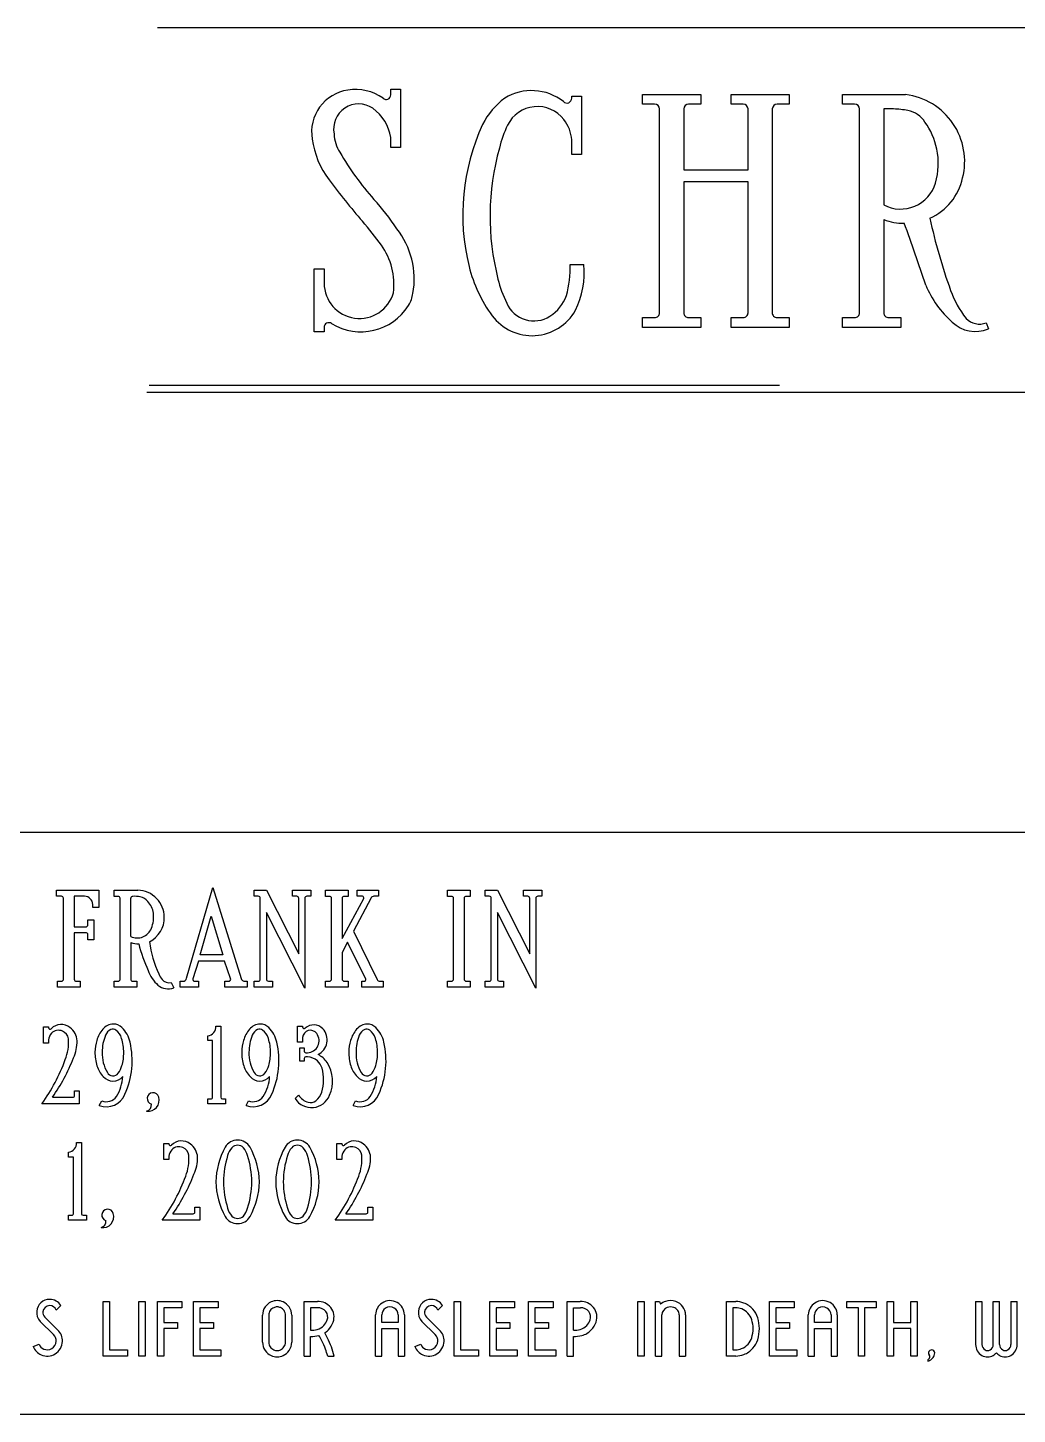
# Model space of a CAD drawing. Header units: metres. Extents: x -210 to 27, y -20 to 71.
# Drawn here: x -126.83 to -114.09, y 50 to 67.86 of the extents above; entities that cross this region are included whole.
import ezdxf

# ---------------------------------------------------------------- set-up
doc = ezdxf.new("R2010")
doc.units = ezdxf.units.M

msp = doc.modelspace()

# ---------------------------------------------------------------- linework, layer by layer
at = {"layer": 'MCD_Layer_0'}
for p, q in [((-103.681396, 67.860748), (-125.157806, 67.860748)), ((-122.154602, 66.9949), (-122.154602, 67.069)), ((-122.154602, 67.069), (-122.028602, 67.069)), ((-122.028602, 67.069), (-122.028602, 66.319)), ((-118.911668, 67), (-118.161668, 67)), ((-118.911668, 66.874), (-118.911668, 67)), ((-118.161668, 67), (-118.161668, 66.874)), ((-117.771668, 66.874), (-117.771668, 67)), ((-117.771668, 67), (-117.021668, 67)), ((-117.021668, 67), (-117.021668, 66.874)), ((-116.335698, 67), (-115.522698, 67)), ((-116.335698, 66.874), (-116.335698, 67)), ((-119.822398, 66.9535), (-119.822398, 66.9775)), ((-119.822398, 66.9775), (-119.699398, 66.9775)), ((-119.699398, 66.9775), (-119.699398, 66.2275)), ((-118.755668, 66.874), (-118.911668, 66.874)), ((-118.692668, 64.189), (-118.692668, 66.814)), ((-118.380668, 66.814), (-118.380668, 66.031)), ((-118.287668, 66.874), (-118.317668, 66.874)), ((-118.161668, 66.874), (-118.287668, 66.874)), ((-117.615668, 66.874), (-117.771668, 66.874)), ((-117.552668, 66.031), (-117.552668, 66.814)), ((-117.240668, 66.814), (-117.240668, 64.189)), ((-117.144668, 66.874), (-117.177668, 66.874)), ((-117.021668, 66.874), (-117.144668, 66.874)), ((-116.179698, 66.874), (-116.335698, 66.874)), ((-116.116698, 64.189), (-116.116698, 66.814)), ((-115.804698, 66.814), (-115.804698, 65.578)), ((-115.678698, 66.814), (-115.804698, 66.814)), ((-122.154602, 66.319), (-122.154602, 66.445)), ((-122.028602, 66.319), (-122.154602, 66.319)), ((-119.822398, 66.2275), (-119.822398, 66.4165)), ((-119.699398, 66.2275), (-119.822398, 66.2275)), ((-118.380668, 66.031), (-117.552668, 66.031)), ((-118.380668, 65.875), (-118.380668, 64.189)), ((-117.552668, 65.875), (-118.380668, 65.875)), ((-117.552668, 64.189), (-117.552668, 65.875)), ((-115.804698, 65.392), (-115.804698, 64.189)), ((-123.138602, 64.756), (-123.012602, 64.756)), ((-123.138602, 63.943), (-123.138602, 64.756)), ((-123.012602, 64.756), (-123.012602, 64.57)), ((-119.843397, 64.8115), (-119.666398, 64.8115)), ((-118.911668, 64.126), (-118.755668, 64.126)), ((-118.911668, 64), (-118.911668, 64.126)), ((-118.317668, 64.126), (-118.161668, 64.126)), ((-118.161668, 64.126), (-118.161668, 64)), ((-117.771668, 64.126), (-117.615668, 64.126)), ((-117.771668, 64), (-117.771668, 64.126)), ((-117.177668, 64.126), (-117.021668, 64.126)), ((-117.021668, 64.126), (-117.021668, 64)), ((-116.335698, 64.126), (-116.179698, 64.126)), ((-116.335698, 64), (-116.335698, 64.126)), ((-115.741698, 64.126), (-115.585698, 64.126)), ((-115.585698, 64.126), (-115.585698, 64)), ((-123.012602, 63.943), (-123.138602, 63.943)), ((-123.012602, 64), (-123.012602, 63.943)), ((-118.161668, 64), (-118.911668, 64)), ((-117.021668, 64), (-117.771668, 64)), ((-115.585698, 64), (-116.335698, 64)), ((-114.484698, 64.06), (-114.457698, 63.982)), ((-125.26461, 63.257008), (-117.145607, 63.257008)), ((-103.892563, 63.161106), (-125.296211, 63.161106)), ((-135.07135, 57.5), (-99, 57.5)), ((-126.460089, 56.6725), (-126.460089, 56.75)), ((-126.460089, 56.75), (-125.912589, 56.75)), ((-126.395089, 56.6725), (-126.460089, 56.6725)), ((-126.368839, 55.604375), (-126.368839, 56.6475)), ((-126.096214, 56.6725), (-126.230214, 56.6725)), ((-126.230214, 56.6725), (-126.230214, 56.279125)), ((-125.912589, 56.75), (-125.912589, 56.52875)), ((-125.717375, 56.75), (-125.412375, 56.74975)), ((-125.717375, 56.671625), (-125.717375, 56.75)), ((-125.66525, 56.671625), (-125.717375, 56.671625)), ((-125.639, 55.604375), (-125.639, 56.646625)), ((-125.502625, 56.153875), (-125.502625, 56.646625)), ((-124.782748, 55.615625), (-124.443998, 56.78625)), ((-124.443998, 56.78625), (-124.081498, 55.614375)), ((-123.912555, 56.752375), (-123.755055, 56.752375)), ((-123.912555, 56.672125), (-123.912555, 56.752375)), ((-123.860055, 56.672125), (-123.912555, 56.672125)), ((-123.833805, 55.605375), (-123.833805, 56.645875)), ((-123.755055, 56.752375), (-123.338805, 55.932375)), ((-123.417555, 56.752375), (-123.182555, 56.752375)), ((-123.417555, 56.672125), (-123.417555, 56.752375)), ((-123.365055, 56.672125), (-123.417555, 56.672125)), ((-123.338805, 55.932375), (-123.338805, 56.645875)), ((-123.261305, 56.645875), (-123.261305, 55.489875)), ((-123.182555, 56.672125), (-123.235055, 56.672125)), ((-123.182555, 56.752375), (-123.182555, 56.672125)), ((-122.995464, 56.75), (-122.702589, 56.75)), ((-122.995464, 56.671625), (-122.995464, 56.75)), ((-122.942964, 56.671625), (-122.995464, 56.671625)), ((-122.916714, 55.604375), (-122.916714, 56.646625)), ((-122.780339, 56.646625), (-122.780339, 56.1285)), ((-122.780339, 56.1285), (-122.502589, 56.643125)), ((-122.702589, 56.671625), (-122.754089, 56.671625)), ((-122.702589, 56.75), (-122.702589, 56.671625)), ((-122.406339, 56.65125), (-122.633964, 56.22525)), ((-122.584964, 56.671875), (-122.584964, 56.7495)), ((-122.584964, 56.7495), (-122.311464, 56.7495)), ((-122.519714, 56.671875), (-122.584964, 56.671875)), ((-122.311464, 56.671875), (-122.371839, 56.671875)), ((-122.311464, 56.7495), (-122.311464, 56.671875)), ((-121.423464, 56.75), (-121.130964, 56.75)), ((-121.423464, 56.671625), (-121.423464, 56.75)), ((-121.371339, 56.671625), (-121.423464, 56.671625)), ((-121.345089, 55.604375), (-121.345089, 56.646625)), ((-121.208714, 56.646625), (-121.208714, 55.604375)), ((-121.130964, 56.671625), (-121.182464, 56.671625)), ((-121.130964, 56.75), (-121.130964, 56.671625)), ((-120.937953, 56.752375), (-120.780453, 56.752375)), ((-120.937953, 56.672125), (-120.937953, 56.752375)), ((-120.885453, 56.672125), (-120.937953, 56.672125)), ((-120.859203, 55.605375), (-120.859203, 56.645875)), ((-120.780453, 56.752375), (-120.364203, 55.932375)), ((-120.442953, 56.752375), (-120.207953, 56.752375)), ((-120.442953, 56.672125), (-120.442953, 56.752375)), ((-120.390453, 56.672125), (-120.442953, 56.672125)), ((-120.364203, 55.932375), (-120.364203, 56.645875)), ((-120.286703, 56.645875), (-120.286703, 55.489875)), ((-120.207953, 56.672125), (-120.260453, 56.672125)), ((-120.207953, 56.752375), (-120.207953, 56.672125)), ((-125.992464, 56.52875), (-125.992464, 56.5675)), ((-125.912589, 56.52875), (-125.992464, 56.52875)), ((-123.755055, 56.464875), (-123.755055, 55.605375)), ((-123.261305, 55.489875), (-123.755055, 56.464875)), ((-120.780453, 56.464875), (-120.780453, 55.605375)), ((-120.286703, 55.489875), (-120.780453, 56.464875)), ((-126.230214, 56.279125), (-126.080339, 56.279125)), ((-126.054089, 56.304125), (-126.054089, 56.370375)), ((-126.054089, 56.370375), (-125.978214, 56.370375)), ((-125.978214, 56.370375), (-125.978214, 56.1125)), ((-124.608998, 55.91625), (-124.467748, 56.415)), ((-124.467748, 56.415), (-124.316498, 55.91625)), ((-126.080339, 56.20375), (-126.230214, 56.20375)), ((-126.230214, 56.20375), (-126.230214, 55.603625)), ((-126.054089, 56.1125), (-126.054089, 56.1775)), ((-125.978214, 56.1125), (-126.054089, 56.1125)), ((-122.633964, 56.22525), (-122.329089, 55.600125)), ((-125.502625, 56.077), (-125.502625, 55.604375)), ((-124.316498, 55.91625), (-124.608998, 55.91625)), ((-122.709089, 56.082375), (-122.780339, 55.947125)), ((-122.780339, 55.947125), (-122.780339, 55.604375)), ((-122.476964, 55.606125), (-122.709089, 56.082375)), ((-124.631498, 55.83875), (-124.702748, 55.610625)), ((-124.293998, 55.83875), (-124.631498, 55.83875)), ((-124.216498, 55.611875), (-124.293998, 55.83875)), ((-126.447214, 55.5), (-126.447214, 55.578125)), ((-126.447214, 55.578125), (-126.395089, 55.578125)), ((-126.204089, 55.578125), (-126.154089, 55.578125)), ((-126.154089, 55.578125), (-126.154089, 55.5)), ((-125.717375, 55.578125), (-125.66525, 55.578125)), ((-125.717375, 55.5), (-125.717375, 55.578125)), ((-125.476375, 55.578125), (-125.42425, 55.578125)), ((-125.42425, 55.578125), (-125.42425, 55.5)), ((-124.983125, 55.56325), (-124.948625, 55.4925)), ((-124.863998, 55.578125), (-124.832748, 55.578125)), ((-124.863998, 55.5), (-124.863998, 55.578125)), ((-124.677748, 55.578125), (-124.628998, 55.578125)), ((-124.628998, 55.578125), (-124.628998, 55.5)), ((-124.291498, 55.5), (-124.291498, 55.578125)), ((-124.291498, 55.578125), (-124.241498, 55.578125)), ((-124.031498, 55.578125), (-124.003998, 55.578125)), ((-124.003998, 55.578125), (-124.003998, 55.5)), ((-123.912555, 55.579125), (-123.860055, 55.579125)), ((-123.912555, 55.5), (-123.912555, 55.579125)), ((-123.730055, 55.579125), (-123.67793, 55.579125)), ((-123.67793, 55.579125), (-123.67793, 55.5)), ((-122.995089, 55.578125), (-122.942964, 55.578125)), ((-122.995089, 55.5), (-122.995089, 55.578125)), ((-122.754089, 55.578125), (-122.701964, 55.578125)), ((-122.701964, 55.578125), (-122.701964, 55.5)), ((-122.526339, 55.578125), (-122.494464, 55.578125)), ((-122.526339, 55.5), (-122.526339, 55.578125)), ((-122.293964, 55.578125), (-122.252714, 55.578125)), ((-122.252714, 55.578125), (-122.252714, 55.5)), ((-121.423464, 55.578125), (-121.371339, 55.578125)), ((-121.423464, 55.5), (-121.423464, 55.578125)), ((-121.182464, 55.578125), (-121.130339, 55.578125)), ((-121.130339, 55.578125), (-121.130339, 55.5)), ((-120.937953, 55.579125), (-120.885453, 55.579125)), ((-120.937953, 55.5), (-120.937953, 55.579125)), ((-120.755453, 55.579125), (-120.703328, 55.579125)), ((-120.703328, 55.579125), (-120.703328, 55.5)), ((-126.154089, 55.5), (-126.447214, 55.5)), ((-125.42425, 55.5), (-125.717375, 55.5)), ((-124.628998, 55.5), (-124.863998, 55.5)), ((-124.003998, 55.5), (-124.291498, 55.5)), ((-123.67793, 55.5), (-123.912555, 55.5)), ((-122.701964, 55.5), (-122.995089, 55.5)), ((-122.252714, 55.5), (-122.526339, 55.5)), ((-121.130339, 55.5), (-121.423464, 55.5)), ((-120.703328, 55.5), (-120.937953, 55.5)), ((-126.626797, 54.781), (-126.626797, 54.99)), ((-126.626797, 54.99), (-126.561097, 54.99)), ((-126.561097, 54.99), (-126.561097, 54.982)), ((-124.509802, 54.813), (-124.509802, 54.8755)), ((-124.406702, 54.9999), (-124.343802, 55)), ((-124.343802, 55), (-124.343802, 54.083)), ((-123.354437, 55), (-123.289837, 55)), ((-123.354437, 54.792), (-123.354437, 55)), ((-123.289837, 55), (-123.289837, 54.989)), ((-123.289837, 54.855), (-123.289837, 54.792)), ((-126.561097, 54.781), (-126.626797, 54.781)), ((-126.561097, 54.823), (-126.561097, 54.781)), ((-124.447802, 54.813), (-124.509802, 54.813)), ((-124.447802, 54.083), (-124.447802, 54.813)), ((-123.289837, 54.792), (-123.354437, 54.792)), ((-123.323137, 54.5474), (-123.323137, 54.7188)), ((-123.323137, 54.7188), (-123.268837, 54.7188)), ((-123.268837, 54.7188), (-123.268837, 54.677)), ((-123.247837, 54.657), (-123.226837, 54.657)), ((-123.268837, 54.5474), (-123.323137, 54.5474)), ((-123.268837, 54.584), (-123.268837, 54.5474)), ((-123.226837, 54.605), (-123.247837, 54.605)), ((-126.226997, 54.104), (-126.226997, 54.167)), ((-126.226997, 54.167), (-126.165097, 54.167)), ((-126.165097, 54.167), (-126.165097, 54)), ((-126.165097, 54), (-126.647097, 54)), ((-126.511097, 54.083), (-126.247997, 54.083)), ((-125.907442, 53.9759), (-125.876442, 54.0369)), ((-124.509802, 54.063), (-124.468802, 54.063)), ((-124.509802, 54), (-124.509802, 54.063)), ((-124.280802, 54), (-124.509802, 54)), ((-124.322802, 54.063), (-124.280802, 54.063)), ((-124.280802, 54.063), (-124.280802, 54)), ((-124.017137, 53.9759), (-123.986137, 54.0369)), ((-123.385637, 54.066), (-123.341837, 54.1112)), ((-122.638139, 53.9759), (-122.607139, 54.0369)), ((-126.200197, 53.4999), (-126.137297, 53.5)), ((-126.137297, 53.5), (-126.137297, 52.583)), ((-125.075703, 53.281), (-125.075703, 53.49)), ((-125.075703, 53.49), (-125.010003, 53.49)), ((-125.010003, 53.49), (-125.010003, 53.482)), ((-122.847699, 53.281), (-122.847699, 53.49)), ((-122.847699, 53.49), (-122.781999, 53.49)), ((-122.781999, 53.49), (-122.781999, 53.482)), ((-126.303297, 53.313), (-126.303297, 53.3755)), ((-126.241297, 53.313), (-126.303297, 53.313)), ((-126.241297, 52.583), (-126.241297, 53.313)), ((-125.010003, 53.281), (-125.075703, 53.281)), ((-125.010003, 53.323), (-125.010003, 53.281)), ((-122.781999, 53.281), (-122.847699, 53.281)), ((-122.781999, 53.323), (-122.781999, 53.281)), ((-126.303297, 52.563), (-126.262297, 52.563)), ((-126.303297, 52.5), (-126.303297, 52.563)), ((-126.116297, 52.563), (-126.074297, 52.563)), ((-126.074297, 52.563), (-126.074297, 52.5)), ((-124.960003, 52.583), (-124.696903, 52.583)), ((-124.675903, 52.604), (-124.675903, 52.667)), ((-124.675903, 52.667), (-124.614003, 52.667)), ((-124.614003, 52.667), (-124.614003, 52.5)), ((-122.731999, 52.583), (-122.468899, 52.583)), ((-122.447899, 52.604), (-122.447899, 52.667)), ((-122.447899, 52.667), (-122.385999, 52.667)), ((-122.385999, 52.667), (-122.385999, 52.5)), ((-126.074297, 52.5), (-126.303297, 52.5)), ((-124.614003, 52.5), (-125.096003, 52.5)), ((-122.385999, 52.5), (-122.867999, 52.5)), ((-125.857706, 51.453151), (-125.776847, 51.453151)), ((-125.857706, 50.750026), (-125.857706, 51.453151)), ((-125.776847, 51.453151), (-125.776847, 50.830885)), ((-125.396453, 51.453155), (-125.315594, 51.453155)), ((-125.396453, 50.75003), (-125.396453, 51.453155)), ((-125.315594, 51.453155), (-125.315594, 50.75003)), ((-125.158385, 51.453155), (-124.843385, 51.453155)), ((-125.158385, 50.75003), (-125.158385, 51.453155)), ((-124.843385, 51.453155), (-124.843385, 51.372296)), ((-124.693604, 51.453154), (-124.378604, 51.453154)), ((-124.693604, 50.750029), (-124.693604, 51.453154)), ((-124.378604, 51.453154), (-124.378604, 51.372295)), ((-123.267266, 51.453153), (-123.098516, 51.453153)), ((-123.267266, 50.750028), (-123.267266, 51.453153)), ((-121.337832, 51.453151), (-121.256972, 51.453151)), ((-121.337832, 50.750026), (-121.337832, 51.453151)), ((-121.256972, 51.453151), (-121.256972, 50.830885)), ((-120.876572, 51.453154), (-120.561572, 51.453154)), ((-120.876572, 50.750029), (-120.876572, 51.453154)), ((-120.561572, 51.453154), (-120.561572, 51.372295)), ((-120.378761, 51.453154), (-120.063761, 51.453154)), ((-120.378761, 50.750029), (-120.378761, 51.453154)), ((-120.063761, 51.453154), (-120.063761, 51.372295)), ((-119.881621, 51.453153), (-119.712871, 51.453153)), ((-119.881621, 50.750028), (-119.881621, 51.453153)), ((-118.972228, 51.453155), (-118.891369, 51.453155)), ((-118.972228, 50.75003), (-118.972228, 51.453155)), ((-118.891369, 51.453155), (-118.891369, 50.75003)), ((-118.745127, 51.453153), (-118.69408, 51.453153)), ((-118.745127, 50.750027), (-118.745127, 51.453153)), ((-118.69408, 51.453153), (-118.679877, 51.417082)), ((-117.829593, 51.453154), (-117.711047, 51.453154)), ((-117.829593, 50.750029), (-117.829593, 51.453154)), ((-117.274506, 51.453154), (-116.959506, 51.453154)), ((-117.274506, 50.750029), (-117.274506, 51.453154)), ((-116.959506, 51.453154), (-116.959506, 51.372295)), ((-116.282184, 51.453153), (-115.901091, 51.453153)), ((-116.282184, 51.372293), (-116.282184, 51.453153)), ((-115.901091, 51.453153), (-115.901091, 51.372293)), ((-115.761825, 51.453154), (-115.680965, 51.453154)), ((-115.761825, 50.750029), (-115.761825, 51.453154)), ((-115.680965, 51.453154), (-115.680965, 51.183857)), ((-115.454559, 51.453154), (-115.3737, 51.453154)), ((-115.454559, 51.183857), (-115.454559, 51.453154)), ((-115.3737, 51.453154), (-115.3737, 50.750029)), ((-114.621709, 51.453132), (-114.621709, 50.899772)), ((-114.621709, 51.453132), (-114.54085, 51.453132)), ((-114.54085, 51.453132), (-114.54085, 50.899772)), ((-114.3946, 51.453132), (-114.313741, 51.453132)), ((-114.3946, 50.899772), (-114.3946, 51.453132)), ((-114.313741, 50.899772), (-114.313741, 51.453132)), ((-114.16749, 51.453132), (-114.16749, 50.899772)), ((-114.16749, 51.453132), (-114.086631, 51.453132)), ((-114.086631, 50.899772), (-114.086631, 51.453132)), ((-126.401998, 51.40018), (-126.463241, 51.342243)), ((-124.843385, 51.372296), (-125.077526, 51.372296)), ((-125.077526, 51.372296), (-125.077526, 51.183858)), ((-124.378604, 51.372295), (-124.612744, 51.372295)), ((-124.612744, 51.372295), (-124.612744, 51.183857)), ((-123.805178, 50.927989), (-123.805178, 51.275192)), ((-123.724318, 51.275473), (-123.724318, 50.927637)), ((-123.510006, 50.927637), (-123.510006, 51.275473)), ((-123.429147, 51.275192), (-123.429147, 50.927989)), ((-123.0969, 51.372293), (-123.186406, 51.372293)), ((-123.186406, 51.372293), (-123.186406, 51.082184)), ((-122.350255, 50.750029), (-122.350255, 51.282999)), ((-122.269395, 51.183857), (-122.269395, 51.280327)), ((-122.057755, 51.280327), (-122.057755, 51.183857)), ((-121.976895, 51.282999), (-121.976895, 50.750029)), ((-121.486783, 51.40018), (-121.548026, 51.342243)), ((-120.561572, 51.372295), (-120.795713, 51.372295)), ((-120.795713, 51.372295), (-120.795713, 51.183857)), ((-120.063761, 51.372295), (-120.297902, 51.372295)), ((-120.297902, 51.372295), (-120.297902, 51.183857)), ((-119.800762, 51.082184), (-119.800762, 51.372293)), ((-119.800762, 51.372293), (-119.711254, 51.372293)), ((-118.664268, 50.750027), (-118.664268, 51.278988)), ((-118.437862, 51.278988), (-118.437862, 50.750027)), ((-118.357002, 51.278988), (-118.357002, 50.750027)), ((-117.748734, 51.372295), (-117.748734, 50.830889)), ((-117.712804, 51.372295), (-117.748734, 51.372295)), ((-116.959506, 51.372295), (-117.193646, 51.372295)), ((-117.193646, 51.372295), (-117.193646, 51.183857)), ((-116.776539, 50.750029), (-116.776539, 51.282999)), ((-116.69568, 51.183857), (-116.69568, 51.280327)), ((-116.484039, 51.280327), (-116.484039, 51.183857)), ((-116.40318, 51.282999), (-116.40318, 50.750029)), ((-116.131715, 51.372293), (-116.282184, 51.372293)), ((-116.131715, 50.750028), (-116.131715, 51.372293)), ((-115.901091, 51.372293), (-116.050856, 51.372293)), ((-116.050856, 51.372293), (-116.050856, 50.750028)), ((-126.497271, 51.026259), (-126.669959, 51.197118)), ((-126.610404, 51.251961), (-126.44074, 51.084125)), ((-125.077526, 51.183858), (-124.901745, 51.183858)), ((-124.901745, 51.102998), (-125.077526, 51.102998)), ((-125.077526, 51.102998), (-125.077526, 50.75003)), ((-124.901745, 51.183858), (-124.901745, 51.102998)), ((-124.612744, 51.183857), (-124.436963, 51.183857)), ((-124.436963, 51.102998), (-124.612744, 51.102998)), ((-124.612744, 51.102998), (-124.612744, 50.830889)), ((-124.436963, 51.183857), (-124.436963, 51.102998)), ((-122.057755, 51.183857), (-122.269395, 51.183857)), ((-122.269395, 50.750029), (-122.269395, 51.102998)), ((-122.269395, 51.102998), (-122.057755, 51.102998)), ((-122.057755, 51.102998), (-122.057755, 50.750029)), ((-121.582057, 51.026259), (-121.754744, 51.197118)), ((-121.69519, 51.251961), (-121.525525, 51.084125)), ((-120.795713, 51.183857), (-120.619931, 51.183857)), ((-120.619931, 51.102998), (-120.795713, 51.102998)), ((-120.795713, 51.102998), (-120.795713, 50.830889)), ((-120.619931, 51.183857), (-120.619931, 51.102998)), ((-120.297902, 51.183857), (-120.122121, 51.183857)), ((-120.122121, 51.102998), (-120.297902, 51.102998)), ((-120.297902, 51.102998), (-120.297902, 50.830889)), ((-120.122121, 51.183857), (-120.122121, 51.102998)), ((-117.193646, 51.183857), (-117.017865, 51.183857)), ((-117.017865, 51.102998), (-117.193646, 51.102998)), ((-117.193646, 51.102998), (-117.193646, 50.830889)), ((-117.017865, 51.183857), (-117.017865, 51.102998)), ((-116.484039, 51.183857), (-116.69568, 51.183857)), ((-116.69568, 50.750029), (-116.69568, 51.102998)), ((-116.69568, 51.102998), (-116.484039, 51.102998)), ((-116.484039, 51.102998), (-116.484039, 50.750029)), ((-115.680965, 51.183857), (-115.454559, 51.183857)), ((-115.454559, 51.102998), (-115.680965, 51.102998)), ((-115.680965, 51.102998), (-115.680965, 50.750029)), ((-115.454559, 50.750029), (-115.454559, 51.102998)), ((-123.186406, 50.750028), (-123.186406, 51.001325)), ((-119.800762, 50.750028), (-119.800762, 51.001325)), ((-126.757568, 50.871782), (-126.682545, 50.901946)), ((-125.542636, 50.750026), (-125.857706, 50.750026)), ((-125.776847, 50.830885), (-125.542636, 50.830885)), ((-125.542636, 50.830885), (-125.542636, 50.750026)), ((-125.315594, 50.75003), (-125.396453, 50.75003)), ((-125.077526, 50.75003), (-125.158385, 50.75003)), ((-124.342041, 50.750029), (-124.693604, 50.750029)), ((-124.612744, 50.830889), (-124.342041, 50.830889)), ((-124.342041, 50.830889), (-124.342041, 50.750029)), ((-123.267266, 50.750028), (-123.186406, 50.750028)), ((-122.966328, 50.750028), (-122.882938, 50.750028)), ((-122.350255, 50.750029), (-122.269395, 50.750029)), ((-122.057755, 50.750029), (-121.976895, 50.750029)), ((-121.842353, 50.871782), (-121.76733, 50.901946)), ((-121.022761, 50.750026), (-121.337832, 50.750026)), ((-121.256972, 50.830885), (-121.022761, 50.830885)), ((-121.022761, 50.830885), (-121.022761, 50.750026)), ((-120.525009, 50.750029), (-120.876572, 50.750029)), ((-120.795713, 50.830889), (-120.525009, 50.830889)), ((-120.525009, 50.830889), (-120.525009, 50.750029)), ((-120.027199, 50.750029), (-120.378761, 50.750029)), ((-120.297902, 50.830889), (-120.027199, 50.830889)), ((-120.027199, 50.830889), (-120.027199, 50.750029)), ((-119.881621, 50.750028), (-119.800762, 50.750028)), ((-118.891369, 50.75003), (-118.972228, 50.75003)), ((-118.745127, 50.750027), (-118.664268, 50.750027)), ((-118.437862, 50.750027), (-118.357002, 50.750027)), ((-117.711047, 50.750029), (-117.829593, 50.750029)), ((-117.748734, 50.830889), (-117.712804, 50.830889)), ((-116.922943, 50.750029), (-117.274506, 50.750029)), ((-117.193646, 50.830889), (-116.922943, 50.830889)), ((-116.922943, 50.830889), (-116.922943, 50.750029)), ((-116.776539, 50.750029), (-116.69568, 50.750029)), ((-116.484039, 50.750029), (-116.40318, 50.750029)), ((-116.050856, 50.750028), (-116.131715, 50.750028)), ((-115.680965, 50.750029), (-115.761825, 50.750029)), ((-115.3737, 50.750029), (-115.454559, 50.750029)), ((-141, 50), (-99, 50))]:
    msp.add_line(p, q, dxfattribs=at)
for centre, radius, start, end in [((-122.630816, 66.519577), 0.542741, 98.026822, 189.821176), ((-122.605624, 66.462965), 0.602556, 54.252546, 99.647339), ((-122.214267, 66.996908), 0.059699, 228.78514, 358.072722), ((-120.340618, 66.389691), 0.661395, 51.666626, 121.520443), ((-115.631455, 66.137834), 0.868998, 345.829766, 82.810443), ((-122.567352, 66.556514), 0.322565, 55.705126, 191.355856), ((-122.70811, 66.366329), 0.559071, 8.089392, 54.769735), ((-120.119934, 66.189096), 0.951417, 126.540416, 153.379901), ((-120.265072, 66.414807), 0.430194, 37.635618, 153.419488), ((-119.88597, 66.953973), 0.063574, 225.666916, 359.573218), ((-118.754168, 66.8125), 0.061518, 1.397251, 91.39703), ((-118.319168, 66.8125), 0.061519, 88.603081, 178.602679), ((-117.614168, 66.8125), 0.061519, 1.397321, 91.396919), ((-117.179168, 66.8125), 0.061518, 88.603019, 178.602822), ((-116.178198, 66.8125), 0.061518, 1.397354, 91.397138), ((-115.701015, 65.782112), 1.032129, 78.355845, 88.761018), ((-120.303092, 66.379073), 0.48215, 4.452, 38.239476), ((-115.560406, 66.455496), 0.344228, 33.6021, 78.656218), ((-116.055521, 66.094634), 0.956688, 12.273202, 35.1927), ((-122.429858, 66.506223), 0.453937, 181.669238, 213.451355), ((-118.456229, 65.451525), 2.770587, 155.160215, 193.924557), ((-119.270956, 65.951937), 1.526664, 154.578282, 166.493435), ((-122.1057, 66.563906), 1.068707, 187.36006, 218.186932), ((-117.63423, 65.432658), 3.241726, 164.325167, 194.450614), ((-116.028013, 66.115917), 0.925405, 343.945861, 11.347607), ((-119.689687, 68.048976), 3.597554, 209.893377, 221.82328), ((-115.516681, 66.086859), 0.745543, 294.230983, 347.469), ((-117.348392, 69.941607), 6.902073, 215.810098, 221.501717), ((-115.58775, 65.99308), 0.468357, 242.405497, 343.492358), ((-124.907483, 63.373537), 3.408525, 33.846842, 41.903133), ((-115.56497, 65.960508), 0.616986, 247.135856, 272.25456), ((-108.058608, 66.957017), 7.318124, 192.228167, 199.809078), ((-125.795211, 62.540418), 4.328734, 35.579263, 40.784223), ((-122.901462, 64.622855), 1.049658, 349.890036, 38.201911), ((-152.092647, 52.259879), 38.823179, 18.447323, 19.695315), ((-122.992202, 64.5502), 0.879674, 353.262775, 35.337805), ((-119.344823, 65.239561), 1.857115, 194.174437, 215.877159), ((-121.274384, 64.778499), 1.431367, 345.060759, 1.32112), ((-120.780219, 64.709673), 1.118466, 334.064441, 5.223569), ((-122.556893, 64.571801), 0.455713, 180.226432, 344.105931), ((-119.441883, 64.93699), 1.367875, 193.24022, 207.117034), ((-114.056043, 65.051301), 1.310216, 202.741737, 228.606192), ((-122.295937, 64.507235), 0.433306, 329.005164, 350.886016), ((-120.311328, 64.462633), 0.378673, 203.193024, 303.124579), ((-120.375182, 64.5819), 0.513584, 301.81945, 340.386163), ((-113.729648, 64.911492), 1.289457, 199.691625, 218.068995), ((-122.537679, 64.666054), 0.722409, 238.363553, 328.080786), ((-120.334703, 64.538132), 0.644075, 216.924065, 330.451559), ((-118.754168, 64.1875), 0.061518, 268.602777, 1.397193), ((-118.319168, 64.1875), 0.061518, 178.602875, 271.397115), ((-117.614168, 64.1875), 0.061518, 268.602885, 1.397125), ((-117.179168, 64.1875), 0.061518, 178.602736, 271.397172), ((-116.178198, 64.1875), 0.061518, 268.602858, 1.397142), ((-115.743198, 64.1875), 0.061518, 178.602855, 271.396982), ((-122.951102, 64.000088), 0.0615, 55.87675, 180.082079), ((-114.625106, 64.374491), 0.426702, 225.835458, 293.099506), ((-114.57254, 64.28285), 0.239537, 224.017607, 291.513144), ((-126.394464, 56.646875), 0.025633, 1.397353, 91.397058), ((-126.099241, 56.565751), 0.106792, 0.938382, 88.375458), ((-125.664625, 56.646), 0.025633, 1.397495, 91.396916), ((-125.477, 56.646), 0.025633, 88.603013, 178.602576), ((-125.456677, 56.317816), 0.354357, 77.482628, 93.186619), ((-125.416039, 56.408361), 0.341409, 43.587729, 89.38504), ((-125.418769, 56.492146), 0.175956, 39.629699, 77.229803), ((-125.423198, 56.399097), 0.352985, 0.836433, 43.875706), ((-123.85943, 56.6465), 0.025633, 358.602926, 91.396993), ((-123.36443, 56.6465), 0.025633, 358.602995, 91.397004), ((-123.233493, 56.644312), 0.027857, 93.215743, 176.784257), ((-122.942339, 56.646), 0.025633, 1.397495, 91.396916), ((-122.754714, 56.646), 0.025633, 88.603013, 178.602576), ((-122.519679, 56.652421), 0.019454, 331.456937, 90.103668), ((-122.372041, 56.633047), 0.038829, 89.701057, 152.043243), ((-121.370714, 56.646), 0.025633, 1.397424, 91.396987), ((-121.183089, 56.646), 0.025633, 88.603013, 178.602576), ((-120.884828, 56.6465), 0.025633, 358.602925, 91.396993), ((-120.389828, 56.6465), 0.025633, 358.602996, 91.397004), ((-120.258891, 56.644312), 0.027857, 93.215743, 176.784257), ((-125.458901, 56.426881), 0.249715, 6.667634, 45.299134), ((-125.587173, 56.407076), 0.379449, 337.296818, 7.388969), ((-126.079714, 56.30475), 0.025633, 268.602717, 358.602962), ((-125.422194, 56.399845), 0.351971, 297.00494, 0.717114), ((-126.081901, 56.175937), 0.027856, 3.215597, 86.784403), ((-125.41974, 56.33127), 0.195803, 244.956354, 338.85098), ((-123.913917, 56.258934), 1.35947, 187.297586, 205.507788), ((-125.40564, 56.344172), 0.284231, 250.048815, 271.162177), ((-123.167076, 56.646994), 2.30867, 194.729516, 203.802462), ((-126.394464, 55.60375), 0.025633, 268.602731, 1.397269), ((-126.204804, 55.603525), 0.02541, 179.77501, 271.612191), ((-125.664625, 55.60375), 0.025633, 268.602868, 1.397132), ((-125.477, 55.60375), 0.025633, 178.602799, 271.397201), ((-124.814449, 55.8928), 0.497675, 200.901285, 227.351178), ((-124.786839, 55.821826), 0.383852, 202.731576, 215.394077), ((-125.013311, 55.671864), 0.112731, 219.935205, 285.531664), ((-124.831774, 55.62891), 0.050794, 268.901502, 344.838294), ((-124.677045, 55.604531), 0.026416, 166.662424, 268.474747), ((-124.240455, 55.603487), 0.025383, 267.644957, 19.297293), ((-124.032197, 55.629769), 0.051648, 197.340356, 270.775451), ((-123.85943, 55.60475), 0.025633, 268.602799, 1.397201), ((-123.72943, 55.60475), 0.025633, 178.602799, 268.602833), ((-122.942339, 55.60375), 0.025633, 268.602868, 1.397132), ((-122.754714, 55.60375), 0.025633, 178.602799, 271.397201), ((-122.494454, 55.597588), 0.019463, 269.971313, 26.017924), ((-122.293878, 55.617302), 0.039178, 206.005157, 269.8742), ((-121.370714, 55.60375), 0.025633, 268.602799, 1.397201), ((-121.183089, 55.60375), 0.025633, 178.602799, 271.397201), ((-120.884828, 55.60475), 0.025633, 268.602799, 1.397201), ((-120.754828, 55.60475), 0.025633, 178.602799, 268.602833), ((-125.020014, 55.688095), 0.208215, 230.795342, 290.051241), ((-126.398964, 54.842592), 0.178594, 50.804123, 135.845145), ((-125.720943, 54.843455), 0.183444, 91.874118, 140.475325), ((-125.730079, 54.860958), 0.165872, 46.662254, 88.916262), ((-123.830638, 54.843455), 0.183444, 91.874118, 140.475325), ((-123.839775, 54.860958), 0.165872, 46.662254, 88.916262), ((-123.145875, 54.853912), 0.162091, 43.262453, 132.718432), ((-122.45164, 54.843455), 0.183444, 91.874118, 140.475325), ((-122.460777, 54.860958), 0.165872, 46.662254, 88.916262), ((-126.541248, 54.980959), 0.019877, 176.996517, 315.391797), ((-126.398819, 54.804394), 0.163342, 140.632559, 173.459288), ((-126.434323, 54.819419), 0.126833, 65.683909, 135.70048), ((-126.429771, 54.818292), 0.12607, 8.533965, 67.78051), ((-126.906321, 54.791012), 0.60298, 338.293675, 4.374085), ((-126.416176, 54.799401), 0.22338, 2.97634, 54.38616), ((-125.568644, 54.708559), 0.386834, 139.419606, 163.812695), ((-125.328004, 54.672), 0.542113, 157.277652, 180.95129), ((-125.683341, 54.817616), 0.158135, 118.64245, 156.212263), ((-125.732029, 54.902172), 0.060628, 51.927112, 116.56374), ((-125.805385, 54.794458), 0.190857, 14.300263, 54.532476), ((-126.179724, 54.663342), 0.587003, 359.517639, 17.67846), ((-125.87129, 54.716979), 0.367524, 12.033199, 46.05529), ((-124.525571, 54.993492), 0.119041, 277.612036, 3.085551), ((-123.678339, 54.708559), 0.386834, 139.419606, 163.812695), ((-123.437699, 54.672), 0.542113, 157.277652, 180.95129), ((-123.793036, 54.817616), 0.158135, 118.64245, 156.212263), ((-123.841725, 54.902172), 0.060628, 51.927112, 116.56374), ((-123.91508, 54.794458), 0.190857, 14.300263, 54.532476), ((-124.28942, 54.663342), 0.587003, 359.517639, 17.67846), ((-123.980986, 54.716979), 0.367524, 12.033199, 46.05529), ((-123.268494, 54.990229), 0.021378, 183.294482, 306.303358), ((-123.189634, 54.845319), 0.100669, 35.655307, 174.48168), ((-123.230594, 54.810976), 0.154022, 271.397966, 37.154221), ((-123.18422, 54.823269), 0.211053, 296.261189, 42.186118), ((-122.299342, 54.708559), 0.386834, 139.419606, 163.812695), ((-122.058702, 54.672), 0.542113, 157.277652, 180.95129), ((-122.414039, 54.817616), 0.158135, 118.64245, 156.212263), ((-122.462727, 54.902172), 0.060628, 51.927112, 116.56374), ((-122.536083, 54.794458), 0.190857, 14.300263, 54.532476), ((-122.910422, 54.663342), 0.587003, 359.517639, 17.67846), ((-122.601988, 54.716979), 0.367524, 12.033199, 46.05529), ((-126.709028, 54.806201), 0.515953, 335.348711, 0.53292), ((-125.427108, 54.652055), 0.535992, 178.605437, 197.55374), ((-125.442773, 54.664082), 0.52017, 162.972873, 179.887825), ((-125.396049, 54.64489), 0.474339, 177.811908, 210.787034), ((-126.145916, 54.649978), 0.553238, 343.289226, 0.872222), ((-126.53539, 54.554217), 1.051168, 335.780913, 13.163464), ((-123.536804, 54.652055), 0.535992, 178.605437, 197.55374), ((-123.552469, 54.664082), 0.52017, 162.972873, 179.887825), ((-123.505744, 54.64489), 0.474339, 177.811908, 210.787034), ((-124.255611, 54.649978), 0.553238, 343.289226, 0.872222), ((-124.645085, 54.554217), 1.051168, 335.780913, 13.163464), ((-123.248337, 54.6775), 0.020506, 181.397175, 271.397236), ((-122.157806, 54.652055), 0.535992, 178.605437, 197.55374), ((-122.173471, 54.664082), 0.52017, 162.972873, 179.887825), ((-122.126746, 54.64489), 0.474339, 177.811908, 210.787034), ((-122.876613, 54.649978), 0.553238, 343.289226, 0.872222), ((-123.266088, 54.554217), 1.051168, 335.780913, 13.163464), ((-128.539866, 55.366789), 2.33467, 324.166548, 339.992575), ((-128.483632, 55.461562), 2.406518, 325.051132, 338.792182), ((-125.610001, 54.587244), 0.342133, 196.442921, 224.064902), ((-125.944834, 54.591925), 0.343962, 324.605325, 342.919864), ((-123.719697, 54.587244), 0.342133, 196.442921, 224.064902), ((-124.054529, 54.591925), 0.343962, 324.605325, 342.919864), ((-123.246586, 54.58275), 0.022285, 93.215644, 176.784437), ((-123.241055, 54.386903), 0.21856, 49.059077, 86.270016), ((-123.229833, 54.402432), 0.199484, 16.773374, 48.571111), ((-123.221665, 54.369839), 0.294784, 33.141642, 63.652598), ((-123.331433, 54.291464), 0.429579, 334.894586, 33.890355), ((-122.340699, 54.587244), 0.342133, 196.442921, 224.064902), ((-122.675531, 54.591925), 0.343962, 324.605325, 342.919864), ((-125.724712, 54.468988), 0.177539, 222.388048, 267.633909), ((-125.731192, 54.440786), 0.082267, 208.129661, 324.231273), ((-125.736102, 54.468407), 0.176854, 271.31561, 318.404617), ((-126.142622, 54.383853), 0.539781, 327.684896, 356.510582), ((-123.834408, 54.468988), 0.177539, 222.388048, 267.633909), ((-123.840887, 54.440786), 0.082267, 208.129661, 324.231273), ((-123.845798, 54.468407), 0.176854, 271.31561, 318.404617), ((-124.252317, 54.383853), 0.539781, 327.684896, 356.510582), ((-123.594094, 54.310876), 0.574934, 343.854484, 15.033004), ((-122.45541, 54.468988), 0.177539, 222.388048, 267.633909), ((-122.46189, 54.440786), 0.082267, 208.129661, 324.231273), ((-122.4668, 54.468407), 0.176854, 271.31561, 318.404617), ((-122.873319, 54.383853), 0.539781, 327.684896, 356.510582), ((-125.820015, 54.224632), 0.26365, 250.634061, 337.326278), ((-125.215462, 54.066694), 0.075266, 14.406121, 253.568658), ((-123.929711, 54.224632), 0.26365, 250.634061, 337.326278), ((-123.264149, 54.220069), 0.232795, 308.939871, 342.740742), ((-122.550713, 54.224632), 0.26365, 250.634061, 337.326278), ((-126.247497, 54.1035), 0.020506, 268.602811, 1.397291), ((-125.817686, 54.184019), 0.158418, 248.229469, 325.942075), ((-125.277139, 54.043955), 0.140819, 261.584506, 17.124985), ((-125.317127, 53.983437), 0.081133, 283.819131, 7.839184), ((-124.468302, 54.0835), 0.020506, 268.602797, 358.602815), ((-124.321484, 54.085409), 0.022448, 186.160887, 266.633521), ((-123.927382, 54.184019), 0.158418, 248.229469, 325.942075), ((-123.174932, 54.19938), 0.249372, 212.334527, 338.799874), ((-123.154324, 54.235045), 0.224719, 213.443263, 253.662344), ((-123.188143, 54.133258), 0.117591, 255.524708, 306.719156), ((-122.548384, 54.184019), 0.158418, 248.229469, 325.942075), ((-126.319066, 53.493492), 0.119041, 277.612036, 3.085551), ((-124.990154, 53.480959), 0.019877, 176.996517, 315.391797), ((-124.847725, 53.304394), 0.163342, 140.632559, 173.459288), ((-124.84787, 53.342592), 0.178594, 50.804123, 135.845145), ((-124.883229, 53.319419), 0.126833, 65.683909, 135.70048), ((-124.878677, 53.318292), 0.12607, 8.533965, 67.78051), ((-124.865082, 53.299401), 0.22338, 2.97634, 54.38616), ((-123.470925, 52.980626), 0.935165, 150.593126, 179.198976), ((-124.129364, 53.351245), 0.179587, 88.926312, 150.455123), ((-124.015084, 53.268563), 0.248185, 138.164798, 165.166751), ((-124.124659, 53.359782), 0.105826, 90.725331, 135.391194), ((-124.122751, 53.350867), 0.179963, 29.615497, 91.033953), ((-124.127338, 53.359782), 0.105826, 44.608805, 89.274686), ((-124.236914, 53.268563), 0.248186, 14.83328, 41.835158), ((-124.782543, 52.980412), 0.936639, 0.812859, 29.371084), ((-122.700928, 52.980626), 0.935165, 150.593126, 179.198976), ((-123.359367, 53.351245), 0.179587, 88.926312, 150.455123), ((-123.245087, 53.268563), 0.248185, 138.164798, 165.166751), ((-123.354662, 53.359782), 0.105826, 90.725331, 135.391194), ((-123.352754, 53.350867), 0.179963, 29.615497, 91.033953), ((-123.357341, 53.359782), 0.105826, 44.608805, 89.274686), ((-123.466917, 53.268563), 0.248186, 14.83328, 41.835158), ((-124.012547, 52.980412), 0.936639, 0.812859, 29.371084), ((-122.76215, 53.480959), 0.019877, 176.996517, 315.391797), ((-122.61972, 53.304394), 0.163342, 140.632559, 173.459288), ((-122.619865, 53.342592), 0.178594, 50.804123, 135.845145), ((-122.655225, 53.319419), 0.126833, 65.683909, 135.70048), ((-122.650673, 53.318292), 0.12607, 8.533965, 67.78051), ((-122.637077, 53.299401), 0.22338, 2.97634, 54.38616), ((-125.355227, 53.291012), 0.60298, 338.293675, 4.374085), ((-125.157934, 53.306201), 0.515953, 335.348711, 0.53292), ((-123.074858, 52.972823), 1.233618, 163.067892, 179.030326), ((-125.172122, 52.973251), 1.228693, 0.953632, 16.981192), ((-122.304861, 52.972823), 1.233618, 163.067892, 179.030326), ((-124.402125, 52.973251), 1.228693, 0.953632, 16.981192), ((-123.127223, 53.291012), 0.60298, 338.293675, 4.374085), ((-122.929929, 53.306201), 0.515953, 335.348711, 0.53292), ((-126.988772, 53.866789), 2.33467, 324.166548, 339.992575), ((-126.932538, 53.961562), 2.406518, 325.051132, 338.792182), ((-124.760768, 53.866789), 2.33467, 324.166548, 339.992575), ((-124.704534, 53.961562), 2.406518, 325.051132, 338.792182), ((-123.470925, 53.006774), 0.935164, 180.801019, 209.406881), ((-123.074856, 53.014577), 1.233619, 180.969681, 196.9321), ((-125.172123, 53.01415), 1.228695, 343.018816, 359.046361), ((-124.782543, 53.006988), 0.936639, 330.628909, 359.187147), ((-122.700929, 53.006774), 0.935164, 180.801019, 209.406881), ((-122.30486, 53.014577), 1.233619, 180.969681, 196.9321), ((-124.402126, 53.01415), 1.228695, 343.018816, 359.046361), ((-124.012546, 53.006988), 0.936639, 330.628909, 359.187147), ((-126.261797, 52.5835), 0.020506, 268.602797, 358.602815), ((-126.114979, 52.585409), 0.022448, 186.160887, 266.633521), ((-125.862344, 52.543955), 0.140819, 261.584506, 17.124985), ((-125.800667, 52.566694), 0.075266, 14.406121, 253.568658), ((-124.696403, 52.6035), 0.020506, 268.602811, 1.39729), ((-124.129065, 52.636678), 0.180105, 209.642909, 270.975638), ((-124.015084, 52.718837), 0.248185, 194.833248, 221.835225), ((-124.124659, 52.627618), 0.105827, 224.608868, 269.274588), ((-124.123051, 52.637059), 0.180483, 269.064107, 330.286461), ((-124.127338, 52.627618), 0.105827, 270.725396, 315.391132), ((-124.236913, 52.718837), 0.248186, 318.164818, 345.166721), ((-123.359069, 52.636678), 0.180105, 209.642909, 270.975638), ((-123.245088, 52.718837), 0.248185, 194.833248, 221.835225), ((-123.354662, 52.627618), 0.105827, 224.608868, 269.274588), ((-123.357342, 52.627618), 0.105827, 270.725396, 315.391132), ((-123.353054, 52.637059), 0.180483, 269.064107, 330.286461), ((-123.466917, 52.718837), 0.248186, 318.164818, 345.166721), ((-122.468399, 52.6035), 0.020506, 268.602811, 1.397291), ((-125.902332, 52.483437), 0.081133, 283.819131, 7.839184), ((-126.545747, 51.311633), 0.168844, 90.013199, 174.567398), ((-126.5458, 51.311562), 0.168915, 31.643284, 89.995226), ((-123.616888, 51.275548), 0.188294, 114.649557, 145.496508), ((-123.617221, 51.275508), 0.188192, 89.960469, 114.552401), ((-123.617103, 51.275506), 0.188194, 65.447769, 89.996654), ((-123.617877, 51.274853), 0.18911, 34.589027, 65.316494), ((-123.094104, 51.234455), 0.218742, 40.112152, 91.155739), ((-122.163579, 51.276986), 0.186715, 59.817874, 123.37771), ((-121.630533, 51.311633), 0.168844, 90.013199, 174.567398), ((-121.630586, 51.311562), 0.168915, 31.643284, 89.995226), ((-119.708461, 51.23445), 0.218747, 40.112743, 91.155232), ((-118.55513, 51.273101), 0.190505, 109.068889, 130.906202), ((-118.550748, 51.248006), 0.215693, 72.008873, 107.991127), ((-118.544892, 51.275438), 0.187817, 35.773186, 71.123105), ((-117.716874, 51.141392), 0.311816, 69.392302, 88.929242), ((-116.589864, 51.276986), 0.186715, 59.817874, 123.37771), ((-126.545074, 51.31173), 0.169506, 174.621606, 222.544087), ((-126.545637, 51.311656), 0.088081, 174.594653, 222.666387), ((-126.54567, 51.311561), 0.088057, 90.075615, 174.530891), ((-126.545726, 51.311638), 0.08798, 20.357057, 90.039443), ((-123.617931, 51.275879), 0.187248, 145.399411, 180.210153), ((-123.617791, 51.275767), 0.106527, 145.330408, 180.158237), ((-123.617433, 51.276133), 0.106615, 114.514305, 145.601755), ((-123.617247, 51.276308), 0.106533, 89.916201, 114.644331), ((-123.617229, 51.274896), 0.107945, 65.610263, 89.927284), ((-123.617309, 51.275601), 0.107337, 34.433288, 65.415934), ((-123.617371, 51.275641), 0.107365, 359.910141, 34.396718), ((-123.617029, 51.275784), 0.187884, 359.819514, 34.502106), ((-123.094125, 51.234294), 0.138027, 40.146291, 91.151726), ((-123.081495, 51.253114), 0.116406, 340.74339, 37.072485), ((-123.08117, 51.253055), 0.196955, 340.735715, 38.398011), ((-122.163602, 51.276927), 0.186751, 123.361902, 178.136976), ((-122.163657, 51.276948), 0.105792, 123.335311, 178.169665), ((-122.163521, 51.27711), 0.105732, 59.807971, 123.444825), ((-122.163579, 51.276975), 0.105878, 1.814314, 59.817272), ((-122.163705, 51.276832), 0.186912, 1.890647, 59.808015), ((-121.629859, 51.31173), 0.169506, 174.621606, 222.544087), ((-121.630423, 51.311656), 0.088081, 174.594653, 222.666387), ((-121.630456, 51.311561), 0.088057, 90.075615, 174.530891), ((-121.630511, 51.311638), 0.08798, 20.357057, 90.039443), ((-119.708481, 51.234294), 0.138027, 40.146287, 91.151464), ((-119.696121, 51.253), 0.116691, 340.851329, 37.03673), ((-119.69553, 51.253054), 0.19696, 340.736469, 38.397257), ((-118.554642, 51.273177), 0.10978, 110.160994, 176.965575), ((-118.550783, 51.248036), 0.134804, 71.982784, 108.017216), ((-118.544989, 51.275403), 0.107028, 35.734607, 70.400771), ((-118.54463, 51.275236), 0.106835, 2.012447, 35.919622), ((-118.545867, 51.274922), 0.188909, 1.233159, 35.727084), ((-117.717467, 51.137999), 0.234342, 69.130264, 88.859901), ((-117.694751, 51.184464), 0.182893, 39.495634, 70.594409), ((-117.694482, 51.184726), 0.263436, 39.48983, 70.633548), ((-117.724447, 51.14634), 0.230297, 18.081883, 42.116778), ((-117.72304, 51.14697), 0.30968, 18.008345, 41.52103), ((-116.589887, 51.276927), 0.186751, 123.361902, 178.136976), ((-116.589941, 51.276948), 0.105792, 123.335311, 178.169665), ((-116.589806, 51.27711), 0.105732, 59.807972, 123.444825), ((-116.589864, 51.276975), 0.105878, 1.814314, 59.817272), ((-116.58999, 51.276832), 0.186912, 1.890647, 59.808015), ((-126.577137, 50.944673), 0.195067, 358.168451, 45.634741), ((-123.192264, 51.540652), 0.458505, 270.731958, 281.394389), ((-123.153174, 51.273959), 0.18989, 285.734033, 316.603774), ((-123.156536, 51.278958), 0.195773, 316.216741, 340.845787), ((-123.151403, 51.271988), 0.26811, 303.096854, 316.548597), ((-123.157012, 51.279286), 0.277205, 316.250924, 340.789494), ((-121.661922, 50.944673), 0.195067, 358.168451, 45.634741), ((-119.806715, 51.54227), 0.460124, 270.741303, 281.374956), ((-119.76799, 51.274837), 0.19088, 285.816158, 316.521846), ((-119.767922, 51.274761), 0.271589, 285.788096, 316.437799), ((-119.770815, 51.278954), 0.195766, 316.216525, 340.846396), ((-119.771373, 51.27929), 0.277212, 316.251078, 340.789063), ((-117.86128, 51.101156), 0.374126, 341.971128, 0.562093), ((-117.861863, 51.101958), 0.374703, 0.438505, 18.011404), ((-117.847663, 51.105337), 0.44107, 359.933592, 18.146794), ((-117.837333, 51.095562), 0.430544, 341.713963, 1.139374), ((-126.576794, 50.944728), 0.113897, 300.657927, 358.109078), ((-126.577358, 50.944493), 0.114454, 358.235774, 45.594271), ((-126.576882, 50.944781), 0.194817, 300.668105, 358.134239), ((-123.617931, 50.927303), 0.187248, 179.790049, 214.60059), ((-123.617605, 50.92744), 0.106713, 179.894593, 214.571596), ((-123.61716, 50.927437), 0.107155, 325.501874, 0.106939), ((-123.617029, 50.927398), 0.187884, 325.497892, 0.180285), ((-123.191631, 51.524418), 0.523119, 270.572276, 282.429118), ((-124.002411, 50.451039), 1.081223, 27.155232, 31.349875), ((-123.924409, 50.496805), 0.990945, 20.230119, 26.859151), ((-123.982581, 50.462408), 1.139235, 27.078812, 30.895745), ((-123.94165, 50.489112), 1.090647, 20.297409, 26.808548), ((-121.66158, 50.944728), 0.113897, 300.657927, 358.109078), ((-121.662144, 50.944493), 0.114454, 358.235774, 45.594271), ((-121.661668, 50.944781), 0.194817, 300.668105, 358.134239), ((-119.805993, 51.524548), 0.523249, 270.572807, 282.355742), ((-117.735637, 51.061705), 0.242446, 319.009977, 341.64678), ((-117.723055, 51.056222), 0.309696, 318.479584, 341.99104), ((-126.577004, 50.944733), 0.194744, 201.999645, 246.373407), ((-126.577091, 50.944647), 0.113771, 202.044606, 246.361845), ((-126.57693, 50.945214), 0.195214, 246.410255, 300.615305), ((-126.576905, 50.945351), 0.11449, 246.417825, 300.546586), ((-123.616891, 50.927629), 0.188289, 214.502685, 245.350664), ((-123.617584, 50.926735), 0.106332, 214.252345, 245.505609), ((-123.617217, 50.927687), 0.188206, 245.448079, 270.038115), ((-123.61772, 50.925408), 0.105069, 245.272895, 270.342725), ((-123.616599, 50.925396), 0.105056, 269.731462, 294.727689), ((-123.617107, 50.927689), 0.188208, 270.004766, 294.551749), ((-123.617479, 50.927845), 0.107649, 294.607833, 325.418902), ((-123.617874, 50.928323), 0.189105, 294.683285, 325.411781), ((-123.941713, 50.490951), 1.009206, 14.875164, 20.202245), ((-123.945063, 50.490464), 1.093382, 13.732868, 20.168894), ((-121.661789, 50.944733), 0.194744, 201.999645, 246.373407), ((-121.661877, 50.944647), 0.113771, 202.044606, 246.361845), ((-121.661716, 50.945214), 0.195214, 246.410255, 300.615305), ((-121.661691, 50.945351), 0.11449, 246.417825, 300.546586), ((-117.716663, 51.061305), 0.230449, 270.959327, 290.594679), ((-117.716886, 51.061834), 0.31186, 271.07283, 290.607053), ((-117.697147, 51.023853), 0.188594, 289.046692, 320.020178), ((-117.694482, 51.018458), 0.263436, 289.366452, 320.510171), ((-115.188054, 50.789557), 0.039599, 127.883892, 216.309937), ((-115.244815, 50.741157), 0.035215, 299.21253, 45.115047), ((-115.188085, 50.789445), 0.039668, 43.884996, 127.74912), ((-115.263724, 50.797288), 0.115603, 312.434469, 339.14029), ((-115.18894, 50.789261), 0.040415, 0.469609, 43.23368), ((-115.26155, 50.79631), 0.113222, 339.211191, 356.598668), ((-114.464996, 50.896481), 0.156748, 178.796892, 241.55602), ((-114.464599, 50.89669), 0.076313, 177.685252, 242.898035), ((-114.46776, 50.883695), 0.144236, 240.102404, 299.897596), ((-114.467725, 50.883864), 0.063545, 240.137014, 299.862986), ((-114.470851, 50.89669), 0.076314, 297.102391, 2.314121), ((-114.471762, 50.898146), 0.158802, 298.550222, 317.773224), ((-114.237658, 50.896613), 0.156973, 222.077025, 241.505647), ((-114.23749, 50.89669), 0.076313, 177.685418, 242.898272), ((-114.240616, 50.883827), 0.144368, 240.116389, 299.883611), ((-114.240615, 50.883863), 0.063544, 240.136939, 299.863061), ((-114.243742, 50.89669), 0.076314, 297.102391, 2.31412), ((-114.243345, 50.896481), 0.156748, 298.443855, 1.203029), ((-115.219176, 50.692807), 0.019536, 115.635489, 202.761119), ((-115.262795, 50.797504), 0.115138, 282.848763, 312.02089)]:
    msp.add_arc(centre, radius, start, end, dxfattribs=at)

doc.saveas('drawing.dxf')
